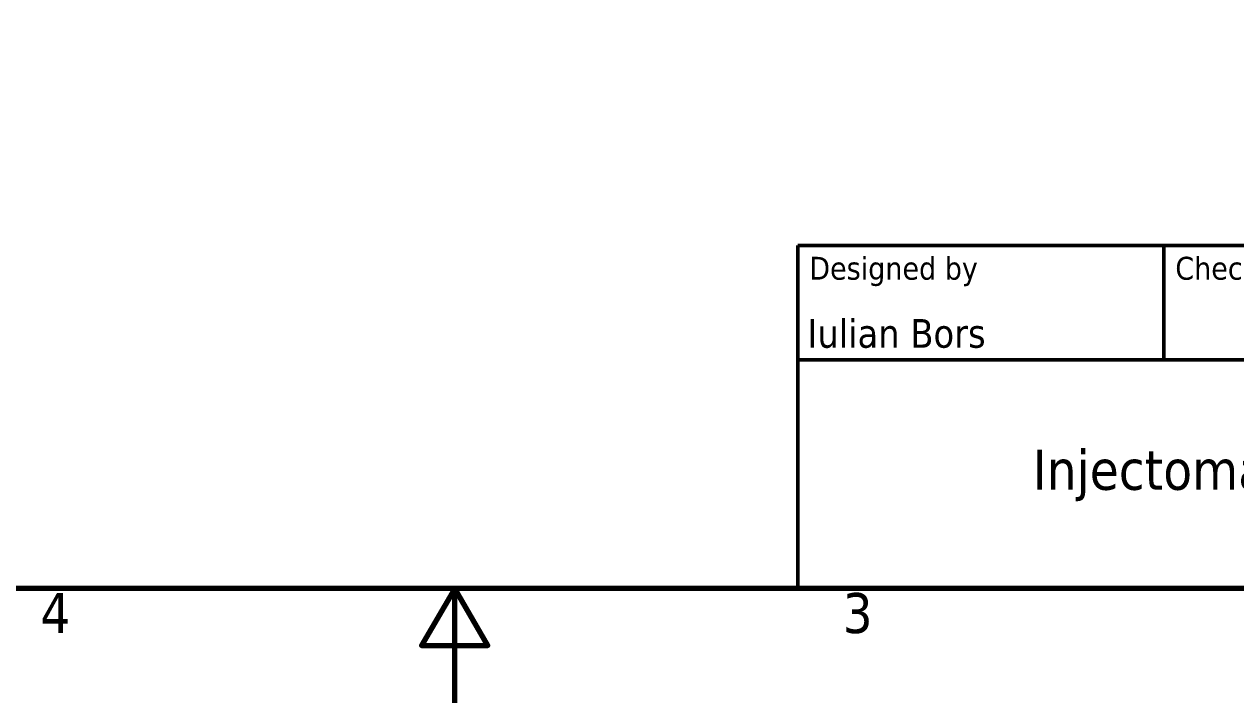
# Model space of a CAD drawing. Header units: millimetres. Extents: x -1259 to 2100, y -2965 to 1485.
# Drawn here: x 862 to 1391, y 0 to 297 of the extents above; entities that cross this region are included whole.
import ezdxf
from ezdxf.enums import TextEntityAlignment as Align

# ---------------------------------------------------------------- set-up
doc = ezdxf.new("R2010")
doc.units = ezdxf.units.MM
doc.header["$LTSCALE"] = 5
doc.layers.add('Border (ISO)', color=7, linetype='Continuous', lineweight=70)
doc.layers.add('Title (ISO)', color=7, linetype='Continuous', lineweight=50)
doc.styles.add('Note Text (ISO)', font='tahoma.ttf')
doc.styles.add('Text Style39', font='tahoma.ttf')
doc.styles.add('Text Style41', font='tahoma.ttf')

# ---------------------------------------------------------------- blocks, each defined once
blk = doc.blocks.new('Borders Default Border')
at = {"layer": 'Border (ISO)', "flags": 128}
for points in [[(10, 10), (10, 287), (410, 287), (410, 10), (10, 10)], [(210, 0), (210, 10), (207.11, 5), (212.89, 5), (210, 10)]]:
    blk.add_lwpolyline(points, dxfattribs=at)
at = {"layer": 'Border (ISO)', "char_height": 3.5, "attachment_point": 7, "style": 'Note Text (ISO)'}
for s, insert in [('4', (173.78, 6.1)), ('3', (243.91, 6.03))]:
    blk.add_mtext(s, dxfattribs=dict(at, insert=insert))
blk = doc.blocks.new('Title Blocks I.A.B')
at = {"layer": 'Title (ISO)'}
for p, q in [((270.07, 130), (100.07, 130)), ((100.07, 130), (100.07, 100)), ((132.07, 120), (132.07, 130)), ((100.07, 120), (270.07, 120)), ((100.07, 100), (270.07, 100))]:
    blk.add_line(p, q, dxfattribs=at)
at = {"layer": 'Title (ISO)', "style": 'Text Style41'}
for s, p in [('Designed by', (101.07, 129)), ('Checked by', (133.07, 129))]:
    blk.add_text(s, height=2, dxfattribs=at).set_placement(p, align=Align.TOP_LEFT)
at = {"layer": 'Title (ISO)', "style": 'Text Style39'}
for tag, p in [('CHECKED_BY', (133.07, 121)), ('ENG_APPROVED_BY', (158.07, 121))]:
    blk.add_attdef(tag, text='', height=2.5, dxfattribs=at).set_placement(p, align=Align.BOTTOM_LEFT)
blk.add_attdef('ENG_APPROVAL_DATE', text='', height=2.5, dxfattribs=at).set_placement((196.07, 121), align=Align.BOTTOM_RIGHT)
at = {"layer": 'Title (ISO)'}
for tag, p, height, style in [('AUTHOR_001', (100.92, 121.05), 2.5, 'Text Style39'), ('CREATION_DATE_001', (220.69, 121.05), 2.5, 'Text Style39'), ('TITLE_001', (198.12, 113.66), 3.5, 'Note Text (ISO)'), ('COMPANY_001', (102.23, 108.63), 3.5, 'Note Text (ISO)'), ('PART_NUMBER_001', (175.84, 103.25), 3.5, 'Note Text (ISO)')]:
    blk.add_attdef(tag, p, '', height=height, dxfattribs=dict(at, style=style))
at = {"layer": 'Title (ISO)', "style": 'Note Text (ISO)'}
blk.add_attdef('REVISION_NUMBER', text='', height=3.5, dxfattribs=at).set_placement((242.57, 103.5), align=Align.MIDDLE_CENTER)

msp = doc.modelspace()

# ---------------------------------------------------------------- block references
at = {"xscale": 5, "yscale": 5, "zscale": 5}
msp.add_blockref('Borders Default Border', (0, 0), dxfattribs=at)
ref = msp.add_blockref('Title Blocks I.A.B', (699.64, -450), dxfattribs=dict(xscale=5, yscale=5, zscale=5))
ref.add_attrib('COMPANY_001', '              Injectomat suplimentar', (1210.8, 93.13), dxfattribs={"layer": 'Title (ISO)', "height": 17.5, "style": 'Note Text (ISO)'})
ref.add_attrib('AUTHOR_001', 'Iulian Bors', (1204.22, 155.26), dxfattribs={"layer": 'Title (ISO)', "height": 12.5, "style": 'Text Style39'})

doc.saveas('drawing.dxf')
